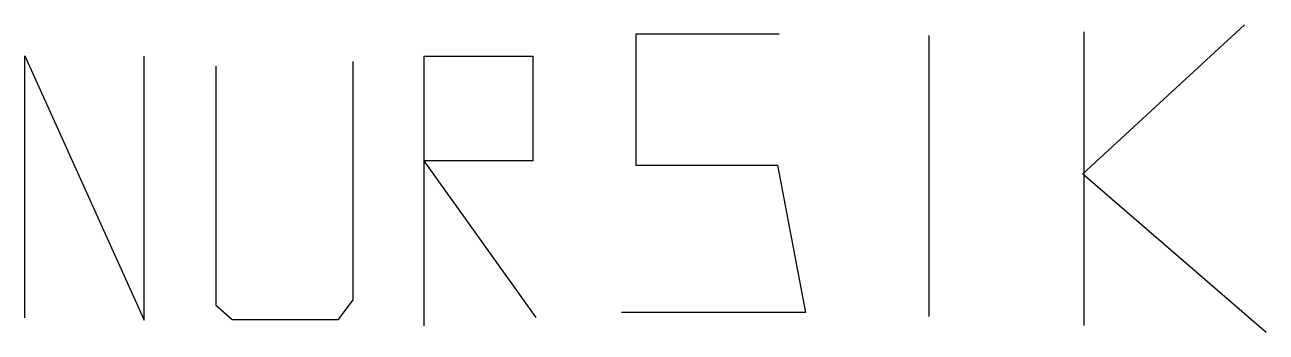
# Model space of a CAD drawing. Header units: millimetres. Extents: x 643 to 2865, y 461 to 1010.
import ezdxf

# ---------------------------------------------------------------- set-up
doc = ezdxf.new("R2010")
doc.units = ezdxf.units.MM
for name, color, linetype in [('Nirik B700 H780', 130, 'Continuous'), ('Nurs B500  H900', 10, 'Continuous'), ('Nurs B700 H200', 80, 'Continuous'), ('Nurs b700 h500', 170, 'Continuous'), ('Nurs1 b400 H700', 240, 'Continuous')]:
    doc.layers.add(name, color=color, linetype=linetype)

msp = doc.modelspace()

# ---------------------------------------------------------------- linework, layer by layer
at = {"layer": 'Nirik B700 H780'}
for p, q in [((2539.1, 997.7), (2539.1, 472.9)), ((985.1, 936.3), (985.1, 508.8)), ((1231.3, 518.7), (1231.3, 944.7)), ((1553, 954.5), (1553, 767)), ((1553, 767), (1357.9, 767)), ((1357.9, 767), (1557.8, 486.8)), ((1204.6, 483.5), (1231.3, 518.7)), ((985.1, 508.8), (1014.7, 483.5)), ((1014.7, 483.5), (1204.6, 483.5))]:
    msp.add_line(p, q, dxfattribs=at)
at = {"layer": 'Nurs B500  H900'}
for p, q in [((2826.4, 1010.5), (2537.3, 743.9)), ((2261.3, 991.3), (2261.3, 488.9)), ((643.4, 486.2), (643.4, 954.8)), ((2537.3, 743.9), (2865.3, 460.7))]:
    msp.add_line(p, q, dxfattribs=at)
at = {"layer": 'Nurs B700 H200'}
for p, q in [((643.4, 954.8), (856.9, 482)), ((856.9, 482), (856.9, 954.5)), ((1357.9, 954.5), (1357.9, 472.3)), ((1357.9, 954.5), (1553, 954.5))]:
    msp.add_line(p, q, dxfattribs=at)
at = {"layer": 'Nurs b700 h500'}
for p, q in [((1993.7, 993.6), (1737.3, 993.6)), ((1737.3, 993.6), (1737.3, 759.3)), ((1737.3, 759.3), (1990.9, 759.3))]:
    msp.add_line(p, q, dxfattribs=at)
at = {"layer": 'Nurs1 b400 H700'}
for p, q in [((1990.9, 759.3), (2040.9, 495.7)), ((2040.9, 495.7), (1711.4, 495.7))]:
    msp.add_line(p, q, dxfattribs=at)

doc.saveas('drawing.dxf')
